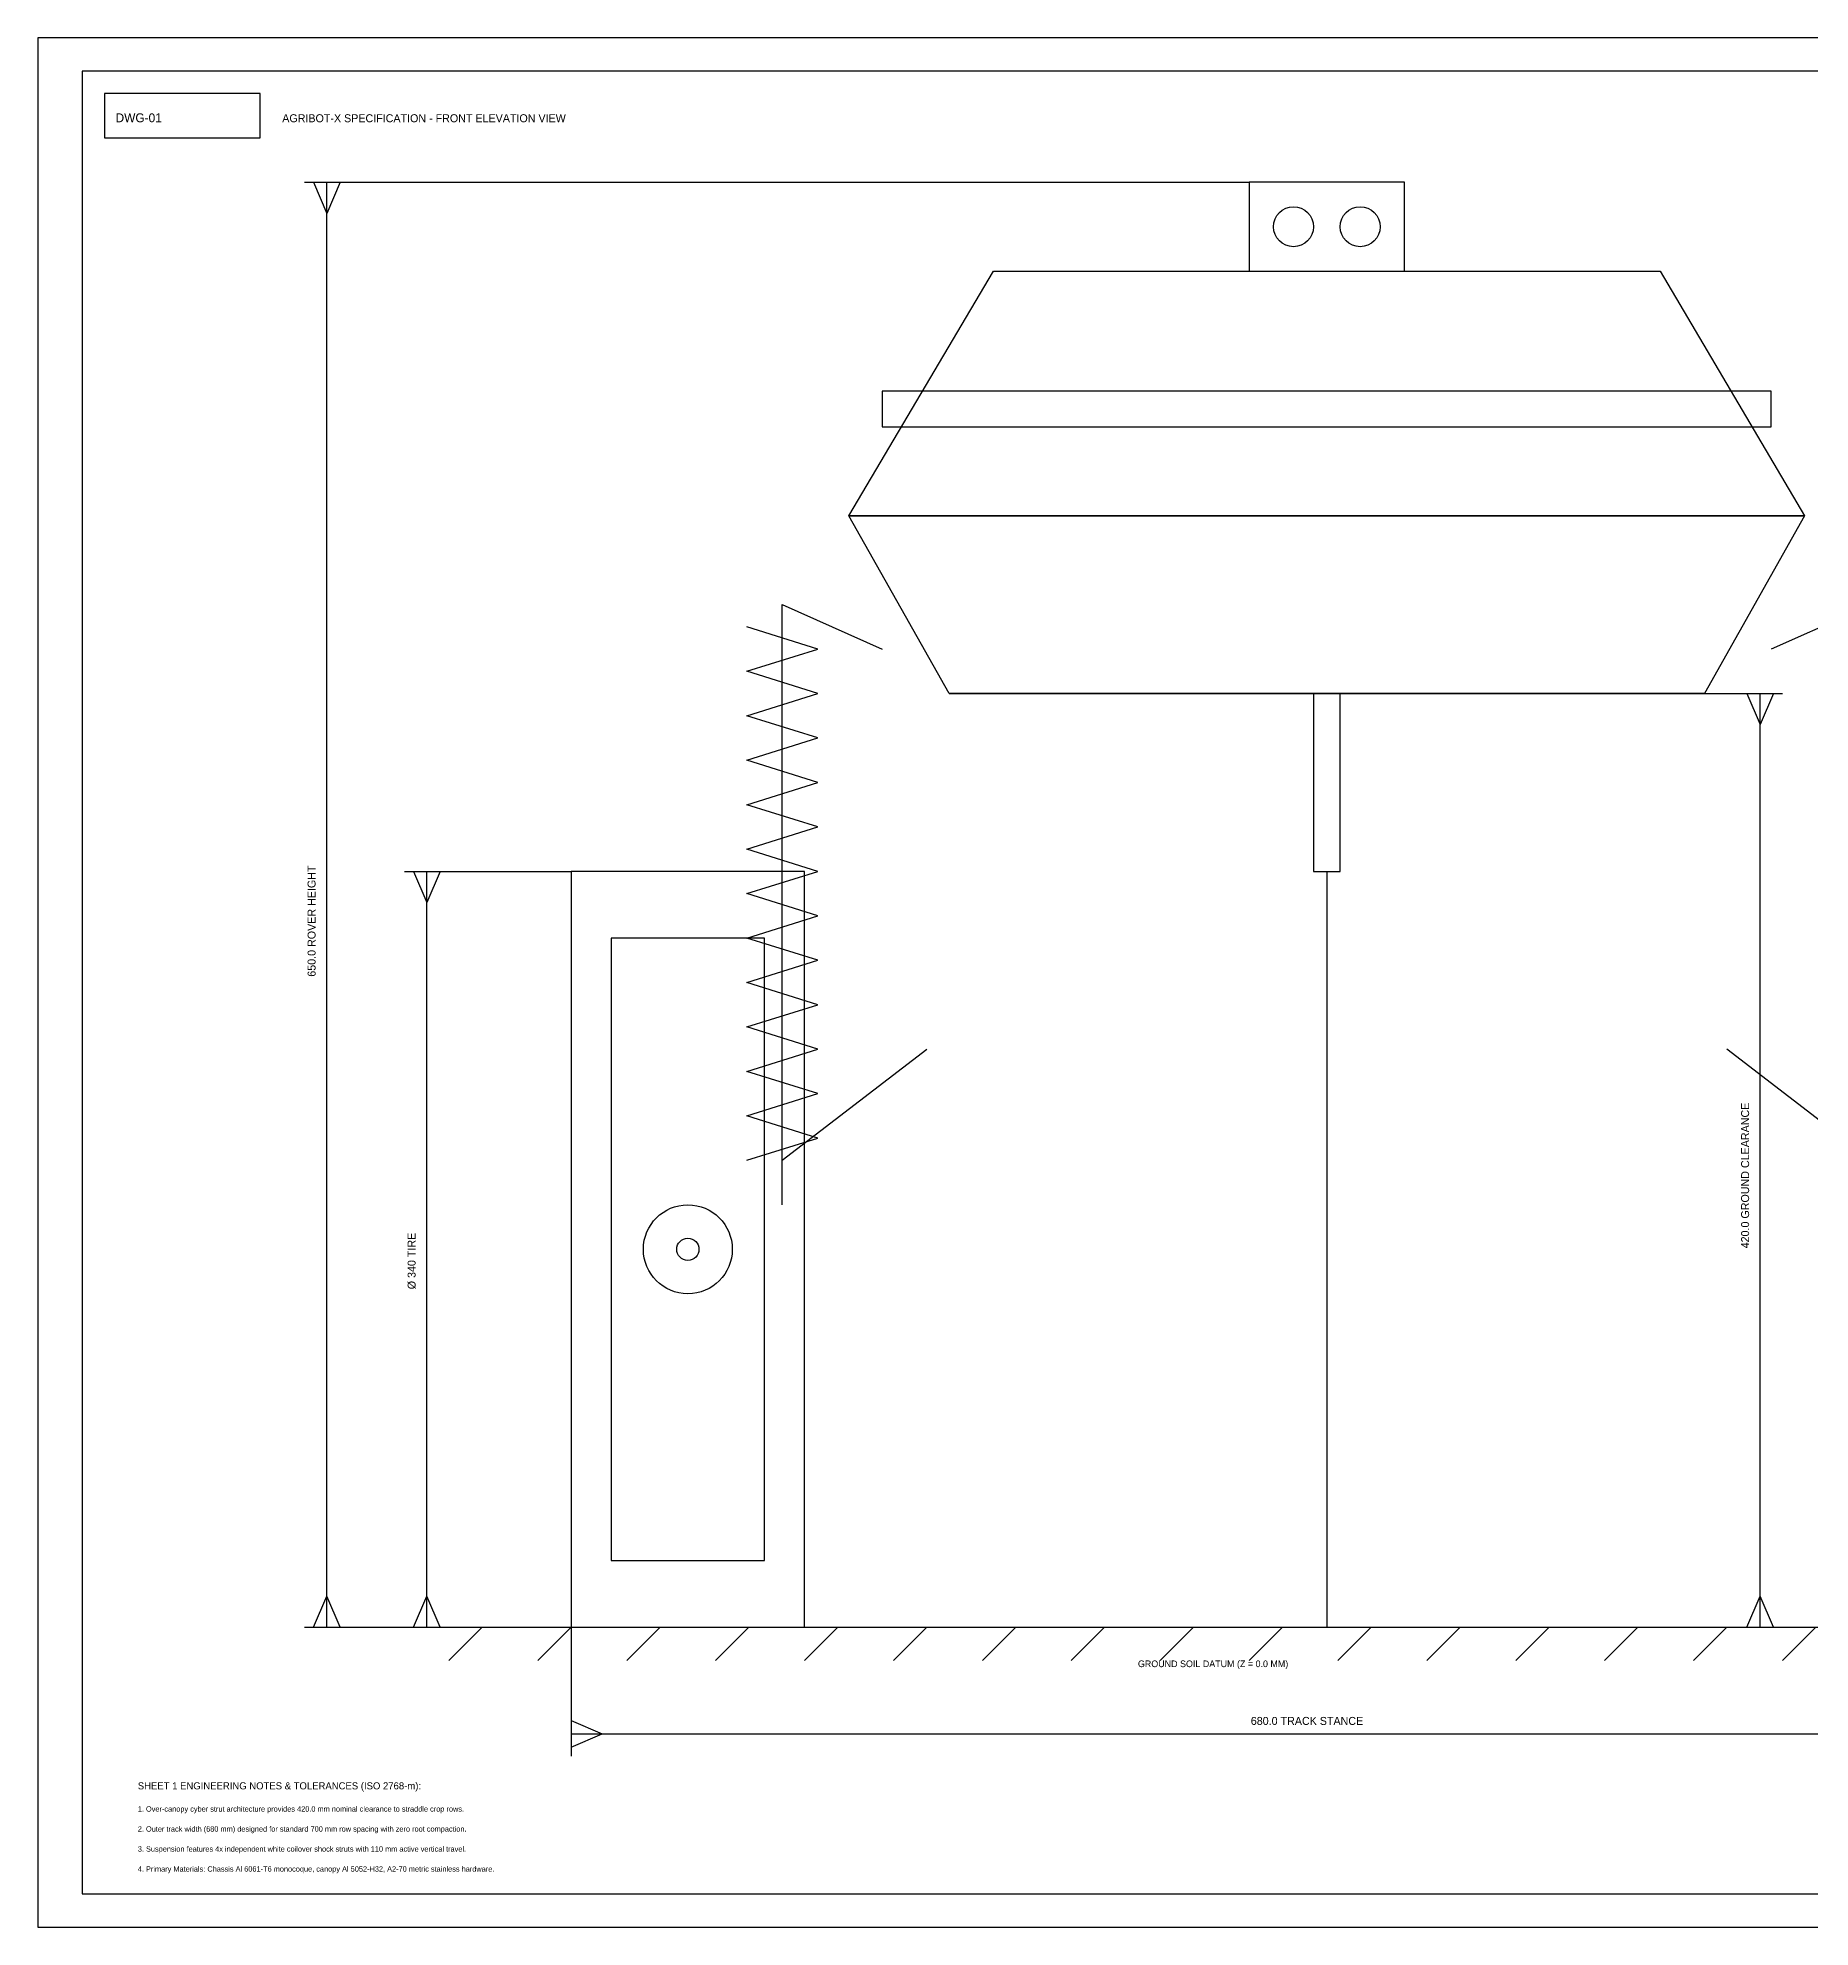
# Model space of a CAD drawing. Header units: metres. Extents: x 0 to 2550, y 0 to 1800.
# Drawn here: x 0 to 798, y 0 to 850 of the extents above; entities that cross this region are included whole.
import ezdxf

# ---------------------------------------------------------------- set-up
doc = ezdxf.new("R2010")
doc.units = ezdxf.units.M
for name, color, linetype in [('BORDER', 7, 'Continuous'), ('CAMERA', 7, 'Continuous'), ('CENTERLINES', 1, 'Continuous'), ('CHASSIS', 7, 'Continuous'), ('DIMENSIONS', 1, 'Continuous'), ('LIGHTING', 4, 'Continuous'), ('NOTES', 7, 'Continuous'), ('SOIL_PROBE', 7, 'Continuous'), ('SUSPENSION', 4, 'Continuous'), ('TITLE_BLOCK', 7, 'Continuous'), ('WHEELS', 7, 'Continuous')]:
    doc.layers.add(name, color=color, linetype=linetype)

msp = doc.modelspace()

# ---------------------------------------------------------------- linework, layer by layer
at = {"layer": 'BORDER'}
for points in [[(0, 0), (1200, 0), (1200, 850), (0, 850), (0, 0)], [(20, 15), (1185, 15), (1185, 835), (20, 835), (20, 15)]]:
    msp.add_lwpolyline(points, dxfattribs=at)
at = {"layer": 'CAMERA'}
msp.add_lwpolyline([(545, 745), (615, 745), (615, 785), (545, 785), (545, 745)], dxfattribs=at)
for centre in [(565, 765), (595, 765)]:
    msp.add_circle(centre, 9, dxfattribs=at)
at = {"layer": 'CENTERLINES'}
for p, q in [((580, 475), (580, 135)), ((180, 135), (950, 135)), ((200, 135), (185, 120)), ((240, 135), (225, 120)), ((280, 135), (265, 120)), ((320, 135), (305, 120)), ((360, 135), (345, 120)), ((400, 135), (385, 120)), ((440, 135), (425, 120)), ((480, 135), (465, 120)), ((520, 135), (505, 120)), ((560, 135), (545, 120)), ((600, 135), (585, 120)), ((640, 135), (625, 120)), ((680, 135), (665, 120)), ((720, 135), (705, 120)), ((760, 135), (745, 120)), ((800, 135), (785, 120))]:
    msp.add_line(p, q, dxfattribs=at)
at = {"layer": 'CHASSIS'}
for p, q in [((335, 595), (380, 575)), ((825, 595), (780, 575)), ((410, 555), (750, 555)), ((335, 345), (400, 395)), ((825, 345), (760, 395))]:
    msp.add_line(p, q, dxfattribs=at)
for points in [[(365, 635), (430, 745), (730, 745), (795, 635), (365, 635)], [(410, 555), (365, 635), (795, 635), (750, 555), (410, 555)]]:
    msp.add_lwpolyline(points, dxfattribs=at)
at = {"layer": 'DIMENSIONS'}
for p, q in [((120, 785), (545, 785)), ((124, 785), (130, 771)), ((130, 135), (130, 785)), ((136, 785), (130, 771)), ((750, 555), (785, 555)), ((769, 555), (775, 541)), ((775, 135), (775, 555)), ((781, 555), (775, 541)), ((165, 475), (240, 475)), ((169, 475), (175, 461)), ((175, 135), (175, 475)), ((181, 475), (175, 461)), ((124, 135), (130, 149)), ((136, 135), (130, 149)), ((169, 135), (175, 149)), ((181, 135), (175, 149)), ((769, 135), (775, 149)), ((781, 135), (775, 149)), ((120, 135), (545, 135)), ((165, 135), (240, 135)), ((240, 135), (240, 77)), ((750, 135), (785, 135)), ((240, 93), (254, 87)), ((240, 87), (920, 87)), ((240, 81), (254, 87))]:
    msp.add_line(p, q, dxfattribs=at)
at = {"layer": 'LIGHTING'}
msp.add_lwpolyline([(380, 675), (780, 675), (780, 691), (380, 691), (380, 675)], dxfattribs=at)
at = {"layer": 'SOIL_PROBE'}
msp.add_lwpolyline([(574, 475), (586, 475), (586, 555), (574, 555), (574, 475)], dxfattribs=at)
at = {"layer": 'SUSPENSION'}
for p, q in [((335, 325), (335, 595)), ((351, 575), (319, 585)), ((319, 565), (351, 575)), ((351, 555), (319, 565)), ((319, 545), (351, 555)), ((351, 535), (319, 545)), ((319, 525), (351, 535)), ((351, 515), (319, 525)), ((319, 505), (351, 515)), ((351, 495), (319, 505)), ((319, 485), (351, 495)), ((351, 475), (319, 485)), ((319, 465), (351, 475)), ((351, 455), (319, 465)), ((319, 445), (351, 455)), ((351, 435), (319, 445)), ((319, 425), (351, 435)), ((351, 415), (319, 425)), ((319, 405), (351, 415)), ((351, 395), (319, 405)), ((319, 385), (351, 395)), ((351, 375), (319, 385)), ((319, 365), (351, 375)), ((351, 355), (319, 365)), ((319, 345), (351, 355))]:
    msp.add_line(p, q, dxfattribs=at)
at = {"layer": 'TITLE_BLOCK'}
msp.add_lwpolyline([(30, 805), (100, 805), (100, 825), (30, 825), (30, 805)], dxfattribs=at)
at = {"layer": 'WHEELS'}
for points in [[(240, 135), (345, 135), (345, 475), (240, 475), (240, 135)], [(258, 165), (327, 165), (327, 445), (258, 445), (258, 165)]]:
    msp.add_lwpolyline(points, dxfattribs=at)
for radius in [20, 5]:
    msp.add_circle((292.5, 305), radius, dxfattribs=at)

# ---------------------------------------------------------------- texts
at = {"layer": 'DIMENSIONS'}
for s, p in [('650.0 ROVER HEIGHT', (125, 427.6)), ('420.0 GROUND CLEARANCE', (770, 305.4)), ('Ø 340 TIRE', (170, 287))]:
    msp.add_text(s, height=3.6, rotation=90, dxfattribs=at).set_placement(p)
msp.add_text('680.0 TRACK STANCE', height=3.6, dxfattribs=at).set_placement((545.8, 91))
at = {"layer": 'NOTES'}
for s, height, p in [('GROUND SOIL DATUM (Z = 0.0 MM)', 3, (495, 117)), ('SHEET 1 ENGINEERING NOTES & TOLERANCES (ISO 2768-m):', 3.2, (45, 62)), ('1. Over-canopy cyber strut architecture provides 420.0 mm nominal clearance to straddle crop rows.', 2.4, (45, 52)), ('2. Outer track width (680 mm) designed for standard 700 mm row spacing with zero root compaction.', 2.4, (45, 43)), ('3. Suspension features 4x independent white coilover shock struts with 110 mm active vertical travel.', 2.4, (45, 34)), ('4. Primary Materials: Chassis Al 6061-T6 monocoque, canopy Al 5052-H32, A2-70 metric stainless hardware.', 2.4, (45, 25))]:
    msp.add_text(s, height=height, dxfattribs=at).set_placement(p)
at = {"layer": 'TITLE_BLOCK'}
for s, height, p in [('DWG-01', 4, (35, 812)), ('AGRIBOT-X SPECIFICATION - FRONT ELEVATION VIEW', 3.6, (110, 812))]:
    msp.add_text(s, height=height, dxfattribs=at).set_placement(p)

doc.saveas('drawing.dxf')
